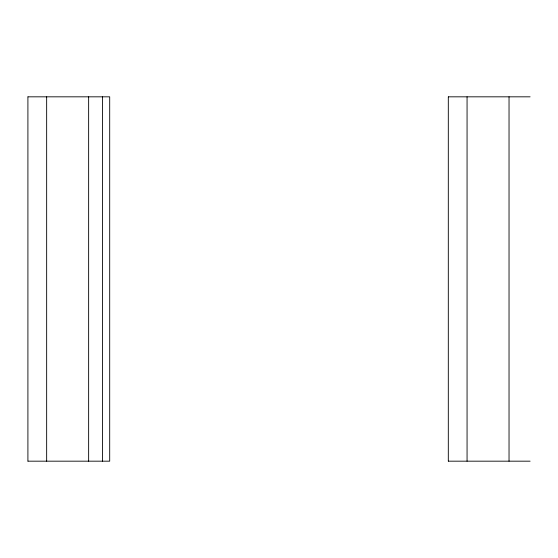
<?xml version="1.0" encoding="UTF-8"?>
<svg xmlns="http://www.w3.org/2000/svg" width="558" height="558" viewBox="0 0 558 558"><rect width="100%" height="100%" fill="white"/><g stroke="black" fill="none" stroke-linecap="round" stroke-linejoin="round"><path stroke-width="0.84" d="M28.033 96.827L109.696 96.827L109.703 461.173L28.033 461.173M448.437 96.827L530.1 96.827M448.437 461.173L530.1 461.173M509.035 96.827L509.035 461.173M467.06 96.827L467.06 461.173M448.311 96.827L448.311 461.173M102.512 96.827L102.512 461.173M88.638 96.827L88.638 461.173M46.656 96.827L46.656 461.173M27.907 96.827L27.907 461.173"/></g></svg>
